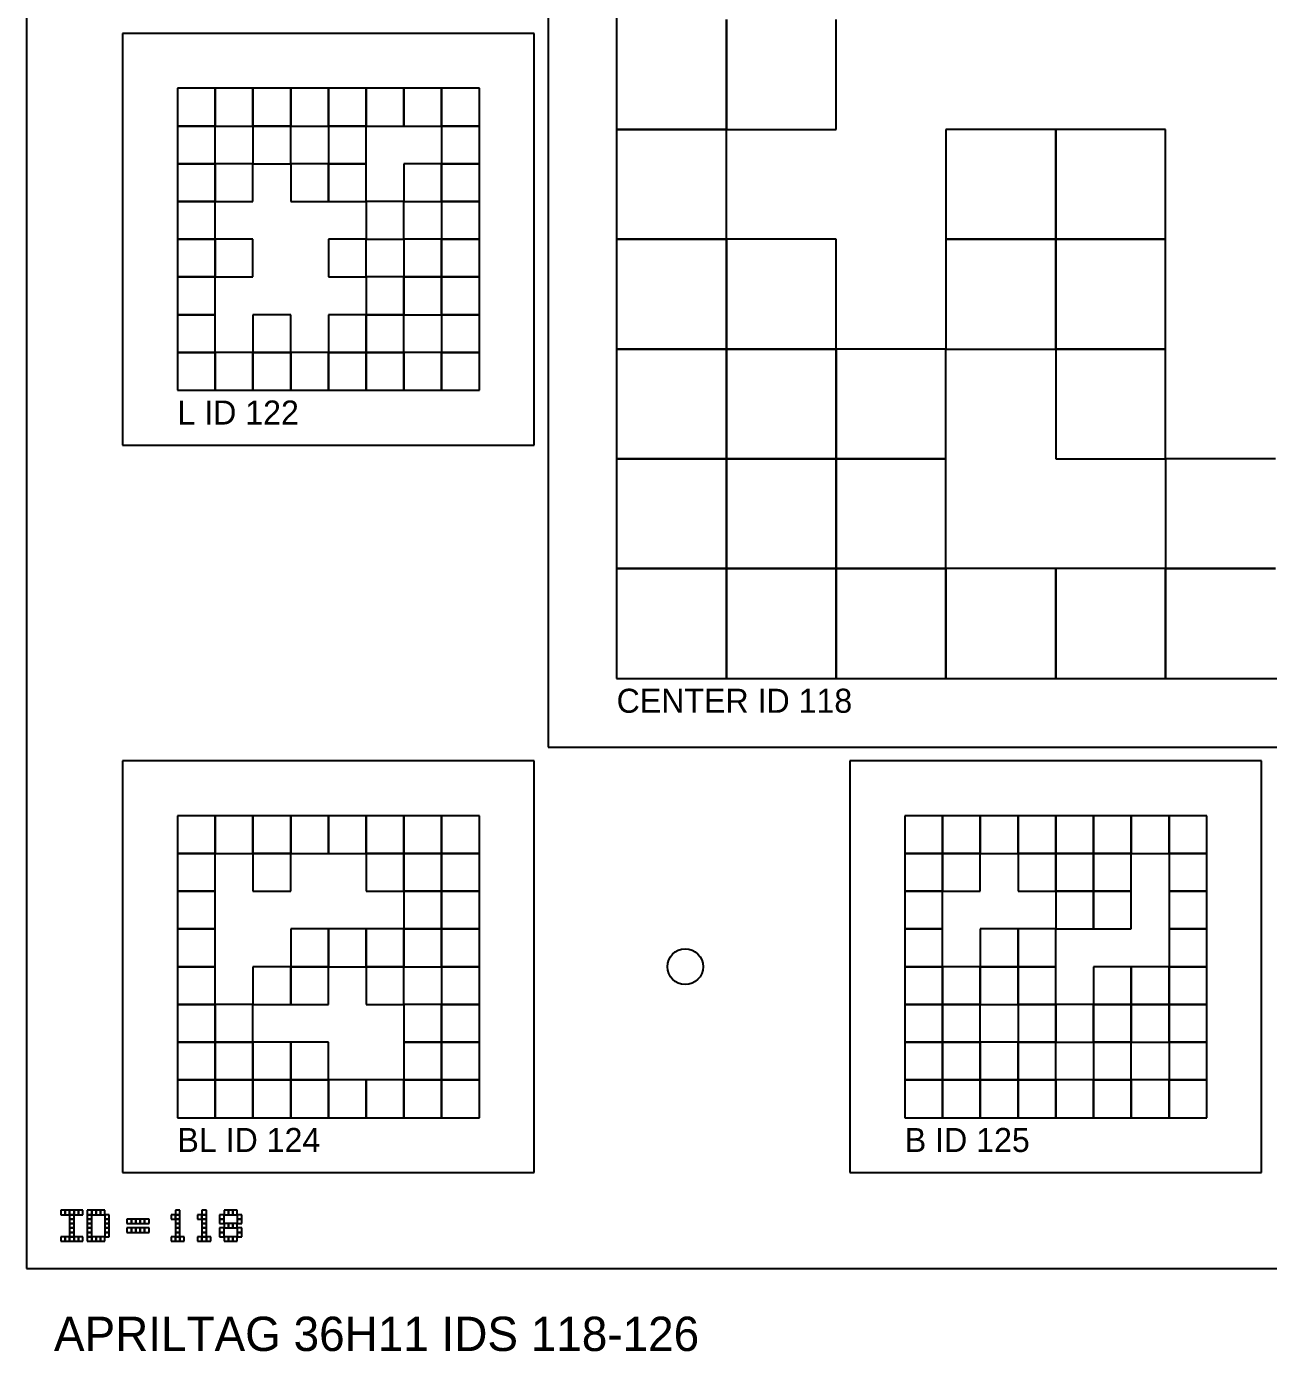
# Model space of a CAD drawing. Extents: x 0 to 1260, y -12 to 1580.
# Drawn here: x 640 to 821, y 1267.9 to 1461 of the extents above; entities that cross this region are included whole.
import ezdxf

# ---------------------------------------------------------------- set-up
doc = ezdxf.new("R2010")
doc.units = 0
for name, color, linetype in [('BLACK_POCKET', 7, 'CONTINUOUS'), ('BOARD_TEXT', 7, 'CONTINUOUS'), ('CUT', 7, 'CONTINUOUS'), ('LABEL', 3, 'CONTINUOUS'), ('MOUNT_HOLE', 6, 'CONTINUOUS'), ('QUIET_ZONE', 5, 'CONTINUOUS'), ('TAG_BOUNDARY', 8, 'CONTINUOUS')]:
    doc.layers.add(name, color=color, linetype=linetype)

msp = doc.modelspace()

# ---------------------------------------------------------------- linework, layer by layer
at = {"layer": 'BLACK_POCKET'}
for p, q in [((726, 1462), (726, 1446)), ((742, 1446), (742, 1462)), ((742, 1462), (742, 1446)), ((758, 1446), (758, 1462)), ((667.5, 1452), (662, 1452)), ((662, 1452), (662, 1446.5)), ((667.5, 1446.5), (667.5, 1452)), ((673, 1452), (667.5, 1452)), ((667.5, 1452), (667.5, 1446.5)), ((673, 1446.5), (673, 1452)), ((678.5, 1452), (673, 1452)), ((673, 1452), (673, 1446.5)), ((678.5, 1446.5), (678.5, 1452)), ((684, 1452), (678.5, 1452)), ((678.5, 1452), (678.5, 1446.5)), ((684, 1446.5), (684, 1452)), ((689.5, 1452), (684, 1452)), ((684, 1452), (684, 1446.5)), ((689.5, 1446.5), (689.5, 1452)), ((695, 1452), (689.5, 1452)), ((689.5, 1452), (689.5, 1446.5)), ((695, 1446.5), (695, 1452)), ((700.5, 1452), (695, 1452)), ((695, 1452), (695, 1446.5)), ((700.5, 1446.5), (700.5, 1452)), ((706, 1452), (700.5, 1452)), ((700.5, 1452), (700.5, 1446.5)), ((706, 1446.5), (706, 1452)), ((662, 1446.5), (667.5, 1446.5)), ((667.5, 1446.5), (662, 1446.5)), ((662, 1446.5), (662, 1441)), ((667.5, 1446.5), (673, 1446.5)), ((667.5, 1441), (667.5, 1446.5)), ((673, 1446.5), (678.5, 1446.5)), ((678.5, 1446.5), (673, 1446.5)), ((673, 1446.5), (673, 1441)), ((678.5, 1446.5), (684, 1446.5)), ((678.5, 1441), (678.5, 1446.5)), ((684, 1446.5), (689.5, 1446.5)), ((689.5, 1446.5), (684, 1446.5)), ((684, 1446.5), (684, 1441)), ((689.5, 1446.5), (695, 1446.5)), ((689.5, 1441), (689.5, 1446.5)), ((695, 1446.5), (700.5, 1446.5)), ((700.5, 1446.5), (706, 1446.5)), ((706, 1446.5), (700.5, 1446.5)), ((700.5, 1446.5), (700.5, 1441)), ((706, 1441), (706, 1446.5)), ((726, 1446), (742, 1446)), ((742, 1446), (726, 1446)), ((726, 1446), (726, 1430)), ((742, 1446), (758, 1446)), ((742, 1430), (742, 1446)), ((790, 1446), (774, 1446)), ((774, 1446), (774, 1430)), ((790, 1430), (790, 1446)), ((806, 1446), (790, 1446)), ((790, 1446), (790, 1430)), ((806, 1430), (806, 1446)), ((662, 1441), (667.5, 1441)), ((667.5, 1441), (662, 1441)), ((662, 1441), (662, 1435.5)), ((667.5, 1435.5), (667.5, 1441)), ((673, 1441), (667.5, 1441)), ((667.5, 1441), (667.5, 1435.5)), ((673, 1441), (678.5, 1441)), ((673, 1435.5), (673, 1441)), ((684, 1441), (678.5, 1441)), ((678.5, 1441), (678.5, 1435.5)), ((684, 1441), (689.5, 1441)), ((684, 1435.5), (684, 1441)), ((689.5, 1441), (684, 1441)), ((684, 1441), (684, 1435.5)), ((689.5, 1435.5), (689.5, 1441)), ((700.5, 1441), (695, 1441)), ((695, 1441), (695, 1435.5)), ((700.5, 1441), (706, 1441)), ((700.5, 1435.5), (700.5, 1441)), ((706, 1441), (700.5, 1441)), ((700.5, 1441), (700.5, 1435.5)), ((706, 1435.5), (706, 1441)), ((662, 1435.5), (667.5, 1435.5)), ((667.5, 1435.5), (662, 1435.5)), ((662, 1435.5), (662, 1430)), ((667.5, 1435.5), (673, 1435.5)), ((667.5, 1430), (667.5, 1435.5)), ((678.5, 1435.5), (684, 1435.5)), ((684, 1435.5), (689.5, 1435.5)), ((695, 1435.5), (689.5, 1435.5)), ((689.5, 1435.5), (689.5, 1430)), ((695, 1435.5), (700.5, 1435.5)), ((695, 1430), (695, 1435.5)), ((700.5, 1435.5), (706, 1435.5)), ((706, 1435.5), (700.5, 1435.5)), ((700.5, 1435.5), (700.5, 1430)), ((706, 1430), (706, 1435.5)), ((662, 1430), (667.5, 1430)), ((667.5, 1430), (662, 1430)), ((662, 1430), (662, 1424.5)), ((667.5, 1424.5), (667.5, 1430)), ((673, 1430), (667.5, 1430)), ((667.5, 1430), (667.5, 1424.5)), ((673, 1424.5), (673, 1430)), ((689.5, 1430), (684, 1430)), ((684, 1430), (684, 1424.5)), ((689.5, 1430), (695, 1430)), ((689.5, 1424.5), (689.5, 1430)), ((700.5, 1430), (695, 1430)), ((695, 1430), (695, 1424.5)), ((700.5, 1430), (706, 1430)), ((700.5, 1424.5), (700.5, 1430)), ((706, 1430), (700.5, 1430)), ((700.5, 1430), (700.5, 1424.5)), ((706, 1424.5), (706, 1430)), ((726, 1430), (742, 1430)), ((742, 1430), (726, 1430)), ((726, 1430), (726, 1414)), ((742, 1414), (742, 1430)), ((758, 1430), (742, 1430)), ((742, 1430), (742, 1414)), ((758, 1414), (758, 1430)), ((774, 1430), (790, 1430)), ((790, 1430), (774, 1430)), ((774, 1430), (774, 1414)), ((790, 1430), (806, 1430)), ((790, 1414), (790, 1430)), ((806, 1430), (790, 1430)), ((790, 1430), (790, 1414)), ((806, 1414), (806, 1430)), ((662, 1424.5), (667.5, 1424.5)), ((667.5, 1424.5), (662, 1424.5)), ((662, 1424.5), (662, 1419)), ((667.5, 1424.5), (673, 1424.5)), ((667.5, 1419), (667.5, 1424.5)), ((684, 1424.5), (689.5, 1424.5)), ((695, 1424.5), (689.5, 1424.5)), ((689.5, 1424.5), (689.5, 1419)), ((695, 1424.5), (700.5, 1424.5)), ((695, 1419), (695, 1424.5)), ((700.5, 1424.5), (695, 1424.5)), ((695, 1424.5), (695, 1419)), ((700.5, 1424.5), (706, 1424.5)), ((700.5, 1419), (700.5, 1424.5)), ((706, 1424.5), (700.5, 1424.5)), ((700.5, 1424.5), (700.5, 1419)), ((706, 1419), (706, 1424.5)), ((662, 1419), (667.5, 1419)), ((667.5, 1419), (662, 1419)), ((662, 1419), (662, 1413.5)), ((667.5, 1413.5), (667.5, 1419)), ((678.5, 1419), (673, 1419)), ((673, 1419), (673, 1413.5)), ((678.5, 1413.5), (678.5, 1419)), ((689.5, 1419), (684, 1419)), ((684, 1419), (684, 1413.5)), ((689.5, 1419), (695, 1419)), ((689.5, 1413.5), (689.5, 1419)), ((695, 1419), (689.5, 1419)), ((689.5, 1419), (689.5, 1413.5)), ((695, 1419), (700.5, 1419)), ((695, 1413.5), (695, 1419)), ((700.5, 1419), (706, 1419)), ((706, 1419), (700.5, 1419)), ((700.5, 1419), (700.5, 1413.5)), ((706, 1413.5), (706, 1419)), ((662, 1413.5), (667.5, 1413.5)), ((667.5, 1413.5), (662, 1413.5)), ((662, 1413.5), (662, 1408)), ((667.5, 1408), (667.5, 1413.5)), ((673, 1413.5), (667.5, 1413.5)), ((667.5, 1413.5), (667.5, 1408)), ((673, 1413.5), (678.5, 1413.5)), ((673, 1408), (673, 1413.5)), ((678.5, 1413.5), (673, 1413.5)), ((673, 1413.5), (673, 1408)), ((678.5, 1408), (678.5, 1413.5)), ((684, 1413.5), (678.5, 1413.5)), ((678.5, 1413.5), (678.5, 1408)), ((684, 1413.5), (689.5, 1413.5)), ((684, 1408), (684, 1413.5)), ((689.5, 1413.5), (684, 1413.5)), ((684, 1413.5), (684, 1408)), ((689.5, 1413.5), (695, 1413.5)), ((689.5, 1408), (689.5, 1413.5)), ((695, 1413.5), (689.5, 1413.5)), ((689.5, 1413.5), (689.5, 1408)), ((695, 1408), (695, 1413.5)), ((700.5, 1413.5), (695, 1413.5)), ((695, 1413.5), (695, 1408)), ((700.5, 1413.5), (706, 1413.5)), ((700.5, 1408), (700.5, 1413.5)), ((706, 1413.5), (700.5, 1413.5)), ((700.5, 1413.5), (700.5, 1408)), ((706, 1408), (706, 1413.5)), ((726, 1414), (742, 1414)), ((742, 1414), (726, 1414)), ((726, 1414), (726, 1398)), ((742, 1414), (758, 1414)), ((742, 1398), (742, 1414)), ((758, 1414), (742, 1414)), ((742, 1414), (742, 1398)), ((758, 1398), (758, 1414)), ((774, 1414), (758, 1414)), ((758, 1414), (758, 1398)), ((774, 1414), (790, 1414)), ((774, 1398), (774, 1414)), ((790, 1414), (806, 1414)), ((806, 1414), (790, 1414)), ((790, 1414), (790, 1398)), ((806, 1398), (806, 1414)), ((662, 1408), (667.5, 1408)), ((667.5, 1408), (673, 1408)), ((673, 1408), (678.5, 1408)), ((678.5, 1408), (684, 1408)), ((684, 1408), (689.5, 1408)), ((689.5, 1408), (695, 1408)), ((695, 1408), (700.5, 1408)), ((700.5, 1408), (706, 1408)), ((726, 1398), (742, 1398)), ((742, 1398), (726, 1398)), ((726, 1398), (726, 1382)), ((742, 1398), (758, 1398)), ((742, 1382), (742, 1398)), ((758, 1398), (742, 1398)), ((742, 1398), (742, 1382)), ((758, 1398), (774, 1398)), ((758, 1382), (758, 1398)), ((774, 1398), (758, 1398)), ((758, 1398), (758, 1382)), ((774, 1382), (774, 1398)), ((790, 1398), (806, 1398)), ((822, 1398), (806, 1398)), ((806, 1398), (806, 1382)), ((726, 1382), (742, 1382)), ((742, 1382), (726, 1382)), ((726, 1382), (726, 1366)), ((742, 1382), (758, 1382)), ((742, 1366), (742, 1382)), ((758, 1382), (742, 1382)), ((742, 1382), (742, 1366)), ((758, 1382), (774, 1382)), ((758, 1366), (758, 1382)), ((774, 1382), (758, 1382)), ((758, 1382), (758, 1366)), ((774, 1366), (774, 1382)), ((790, 1382), (774, 1382)), ((774, 1382), (774, 1366)), ((790, 1366), (790, 1382)), ((806, 1382), (790, 1382)), ((790, 1382), (790, 1366)), ((806, 1382), (822, 1382)), ((806, 1366), (806, 1382)), ((822, 1382), (806, 1382)), ((806, 1382), (806, 1366)), ((726, 1366), (742, 1366)), ((742, 1366), (758, 1366)), ((758, 1366), (774, 1366)), ((774, 1366), (790, 1366)), ((790, 1366), (806, 1366)), ((806, 1366), (822, 1366)), ((667.5, 1346), (662, 1346)), ((662, 1346), (662, 1340.5)), ((667.5, 1340.5), (667.5, 1346)), ((673, 1346), (667.5, 1346)), ((667.5, 1346), (667.5, 1340.5)), ((673, 1340.5), (673, 1346)), ((678.5, 1346), (673, 1346)), ((673, 1346), (673, 1340.5)), ((678.5, 1340.5), (678.5, 1346)), ((684, 1346), (678.5, 1346)), ((678.5, 1346), (678.5, 1340.5)), ((684, 1340.5), (684, 1346)), ((689.5, 1346), (684, 1346)), ((684, 1346), (684, 1340.5)), ((689.5, 1340.5), (689.5, 1346)), ((695, 1346), (689.5, 1346)), ((689.5, 1346), (689.5, 1340.5)), ((695, 1340.5), (695, 1346)), ((700.5, 1346), (695, 1346)), ((695, 1346), (695, 1340.5)), ((700.5, 1340.5), (700.5, 1346)), ((706, 1346), (700.5, 1346)), ((700.5, 1346), (700.5, 1340.5)), ((706, 1340.5), (706, 1346)), ((773.5, 1346), (768, 1346)), ((768, 1346), (768, 1340.5)), ((773.5, 1340.5), (773.5, 1346)), ((779, 1346), (773.5, 1346)), ((773.5, 1346), (773.5, 1340.5)), ((779, 1340.5), (779, 1346)), ((784.5, 1346), (779, 1346)), ((779, 1346), (779, 1340.5)), ((784.5, 1340.5), (784.5, 1346)), ((790, 1346), (784.5, 1346)), ((784.5, 1346), (784.5, 1340.5)), ((790, 1340.5), (790, 1346)), ((795.5, 1346), (790, 1346)), ((790, 1346), (790, 1340.5)), ((795.5, 1340.5), (795.5, 1346)), ((801, 1346), (795.5, 1346)), ((795.5, 1346), (795.5, 1340.5)), ((801, 1340.5), (801, 1346)), ((806.5, 1346), (801, 1346)), ((801, 1346), (801, 1340.5)), ((806.5, 1340.5), (806.5, 1346)), ((812, 1346), (806.5, 1346)), ((806.5, 1346), (806.5, 1340.5)), ((812, 1340.5), (812, 1346)), ((662, 1340.5), (667.5, 1340.5)), ((667.5, 1340.5), (662, 1340.5)), ((662, 1340.5), (662, 1335)), ((667.5, 1340.5), (673, 1340.5)), ((667.5, 1335), (667.5, 1340.5)), ((673, 1340.5), (678.5, 1340.5)), ((678.5, 1340.5), (673, 1340.5)), ((673, 1340.5), (673, 1335)), ((678.5, 1340.5), (684, 1340.5)), ((678.5, 1335), (678.5, 1340.5)), ((684, 1340.5), (689.5, 1340.5)), ((689.5, 1340.5), (695, 1340.5)), ((695, 1340.5), (689.5, 1340.5)), ((689.5, 1340.5), (689.5, 1335)), ((695, 1340.5), (700.5, 1340.5)), ((695, 1335), (695, 1340.5)), ((700.5, 1340.5), (695, 1340.5)), ((695, 1340.5), (695, 1335)), ((700.5, 1340.5), (706, 1340.5)), ((700.5, 1335), (700.5, 1340.5)), ((706, 1340.5), (700.5, 1340.5)), ((700.5, 1340.5), (700.5, 1335)), ((706, 1335), (706, 1340.5)), ((768, 1340.5), (773.5, 1340.5)), ((773.5, 1340.5), (768, 1340.5)), ((768, 1340.5), (768, 1335)), ((773.5, 1340.5), (779, 1340.5)), ((773.5, 1335), (773.5, 1340.5)), ((779, 1340.5), (773.5, 1340.5)), ((773.5, 1340.5), (773.5, 1335)), ((779, 1340.5), (784.5, 1340.5)), ((779, 1335), (779, 1340.5)), ((784.5, 1340.5), (790, 1340.5)), ((790, 1340.5), (784.5, 1340.5)), ((784.5, 1340.5), (784.5, 1335)), ((790, 1340.5), (795.5, 1340.5)), ((790, 1335), (790, 1340.5)), ((795.5, 1340.5), (790, 1340.5)), ((790, 1340.5), (790, 1335)), ((795.5, 1340.5), (801, 1340.5)), ((795.5, 1335), (795.5, 1340.5)), ((801, 1340.5), (795.5, 1340.5)), ((795.5, 1340.5), (795.5, 1335)), ((801, 1340.5), (806.5, 1340.5)), ((801, 1335), (801, 1340.5)), ((806.5, 1340.5), (812, 1340.5)), ((812, 1340.5), (806.5, 1340.5)), ((806.5, 1340.5), (806.5, 1335)), ((812, 1335), (812, 1340.5)), ((662, 1335), (667.5, 1335)), ((667.5, 1335), (662, 1335)), ((662, 1335), (662, 1329.5)), ((667.5, 1329.5), (667.5, 1335)), ((673, 1335), (678.5, 1335)), ((689.5, 1335), (695, 1335)), ((695, 1335), (700.5, 1335)), ((700.5, 1335), (695, 1335)), ((695, 1335), (695, 1329.5)), ((700.5, 1335), (706, 1335)), ((700.5, 1329.5), (700.5, 1335)), ((706, 1335), (700.5, 1335)), ((700.5, 1335), (700.5, 1329.5)), ((706, 1329.5), (706, 1335)), ((768, 1335), (773.5, 1335)), ((773.5, 1335), (768, 1335)), ((768, 1335), (768, 1329.5)), ((773.5, 1335), (779, 1335)), ((773.5, 1329.5), (773.5, 1335)), ((784.5, 1335), (790, 1335)), ((790, 1335), (795.5, 1335)), ((795.5, 1335), (790, 1335)), ((790, 1335), (790, 1329.5)), ((795.5, 1335), (801, 1335)), ((795.5, 1329.5), (795.5, 1335)), ((801, 1335), (795.5, 1335)), ((795.5, 1335), (795.5, 1329.5)), ((801, 1329.5), (801, 1335)), ((806.5, 1335), (812, 1335)), ((812, 1335), (806.5, 1335)), ((806.5, 1335), (806.5, 1329.5)), ((812, 1329.5), (812, 1335)), ((662, 1329.5), (667.5, 1329.5)), ((667.5, 1329.5), (662, 1329.5)), ((662, 1329.5), (662, 1324)), ((667.5, 1324), (667.5, 1329.5)), ((684, 1329.5), (678.5, 1329.5)), ((678.5, 1329.5), (678.5, 1324)), ((684, 1324), (684, 1329.5)), ((689.5, 1329.5), (684, 1329.5)), ((684, 1329.5), (684, 1324)), ((689.5, 1324), (689.5, 1329.5)), ((695, 1329.5), (689.5, 1329.5)), ((689.5, 1329.5), (689.5, 1324)), ((695, 1329.5), (700.5, 1329.5)), ((695, 1324), (695, 1329.5)), ((700.5, 1329.5), (695, 1329.5)), ((695, 1329.5), (695, 1324)), ((700.5, 1329.5), (706, 1329.5)), ((700.5, 1324), (700.5, 1329.5)), ((706, 1329.5), (700.5, 1329.5)), ((700.5, 1329.5), (700.5, 1324)), ((706, 1324), (706, 1329.5)), ((768, 1329.5), (773.5, 1329.5)), ((773.5, 1329.5), (768, 1329.5)), ((768, 1329.5), (768, 1324)), ((773.5, 1324), (773.5, 1329.5)), ((784.5, 1329.5), (779, 1329.5)), ((779, 1329.5), (779, 1324)), ((784.5, 1324), (784.5, 1329.5)), ((790, 1329.5), (784.5, 1329.5)), ((784.5, 1329.5), (784.5, 1324)), ((790, 1329.5), (795.5, 1329.5)), ((790, 1324), (790, 1329.5)), ((795.5, 1329.5), (801, 1329.5)), ((806.5, 1329.5), (812, 1329.5)), ((812, 1329.5), (806.5, 1329.5)), ((806.5, 1329.5), (806.5, 1324)), ((812, 1324), (812, 1329.5)), ((662, 1324), (667.5, 1324)), ((667.5, 1324), (662, 1324)), ((662, 1324), (662, 1318.5)), ((667.5, 1318.5), (667.5, 1324)), ((678.5, 1324), (673, 1324)), ((673, 1324), (673, 1318.5)), ((678.5, 1324), (684, 1324)), ((678.5, 1318.5), (678.5, 1324)), ((684, 1324), (678.5, 1324)), ((678.5, 1324), (678.5, 1318.5)), ((684, 1324), (689.5, 1324)), ((684, 1318.5), (684, 1324)), ((689.5, 1324), (695, 1324)), ((695, 1324), (689.5, 1324)), ((689.5, 1324), (689.5, 1318.5)), ((695, 1324), (700.5, 1324)), ((695, 1318.5), (695, 1324)), ((700.5, 1324), (706, 1324)), ((706, 1324), (700.5, 1324)), ((700.5, 1324), (700.5, 1318.5)), ((706, 1318.5), (706, 1324)), ((768, 1324), (773.5, 1324)), ((773.5, 1324), (768, 1324)), ((768, 1324), (768, 1318.5)), ((773.5, 1318.5), (773.5, 1324)), ((779, 1324), (773.5, 1324)), ((773.5, 1324), (773.5, 1318.5)), ((779, 1324), (784.5, 1324)), ((779, 1318.5), (779, 1324)), ((784.5, 1324), (779, 1324)), ((779, 1324), (779, 1318.5)), ((784.5, 1324), (790, 1324)), ((784.5, 1318.5), (784.5, 1324)), ((790, 1324), (784.5, 1324)), ((784.5, 1324), (784.5, 1318.5)), ((790, 1318.5), (790, 1324)), ((801, 1324), (795.5, 1324)), ((795.5, 1324), (795.5, 1318.5)), ((801, 1318.5), (801, 1324)), ((806.5, 1324), (801, 1324)), ((801, 1324), (801, 1318.5)), ((806.5, 1324), (812, 1324)), ((806.5, 1318.5), (806.5, 1324)), ((812, 1324), (806.5, 1324)), ((806.5, 1324), (806.5, 1318.5)), ((812, 1318.5), (812, 1324)), ((662, 1318.5), (667.5, 1318.5)), ((667.5, 1318.5), (662, 1318.5)), ((662, 1318.5), (662, 1313)), ((667.5, 1313), (667.5, 1318.5)), ((673, 1318.5), (667.5, 1318.5)), ((667.5, 1318.5), (667.5, 1313)), ((673, 1318.5), (678.5, 1318.5)), ((673, 1313), (673, 1318.5)), ((678.5, 1318.5), (684, 1318.5)), ((689.5, 1318.5), (695, 1318.5)), ((700.5, 1318.5), (695, 1318.5)), ((695, 1318.5), (695, 1313)), ((700.5, 1318.5), (706, 1318.5)), ((700.5, 1313), (700.5, 1318.5)), ((706, 1318.5), (700.5, 1318.5)), ((700.5, 1318.5), (700.5, 1313)), ((706, 1313), (706, 1318.5)), ((768, 1318.5), (773.5, 1318.5)), ((773.5, 1318.5), (768, 1318.5)), ((768, 1318.5), (768, 1313)), ((773.5, 1318.5), (779, 1318.5)), ((773.5, 1313), (773.5, 1318.5)), ((779, 1318.5), (773.5, 1318.5)), ((773.5, 1318.5), (773.5, 1313)), ((779, 1318.5), (784.5, 1318.5)), ((779, 1313), (779, 1318.5)), ((784.5, 1318.5), (790, 1318.5)), ((790, 1318.5), (784.5, 1318.5)), ((784.5, 1318.5), (784.5, 1313)), ((790, 1313), (790, 1318.5)), ((795.5, 1318.5), (790, 1318.5)), ((790, 1318.5), (790, 1313)), ((795.5, 1318.5), (801, 1318.5)), ((795.5, 1313), (795.5, 1318.5)), ((801, 1318.5), (795.5, 1318.5)), ((795.5, 1318.5), (795.5, 1313)), ((801, 1318.5), (806.5, 1318.5)), ((801, 1313), (801, 1318.5)), ((806.5, 1318.5), (801, 1318.5)), ((801, 1318.5), (801, 1313)), ((806.5, 1318.5), (812, 1318.5)), ((806.5, 1313), (806.5, 1318.5)), ((812, 1318.5), (806.5, 1318.5)), ((806.5, 1318.5), (806.5, 1313)), ((812, 1313), (812, 1318.5)), ((662, 1313), (667.5, 1313)), ((667.5, 1313), (662, 1313)), ((662, 1313), (662, 1307.5)), ((667.5, 1313), (673, 1313)), ((667.5, 1307.5), (667.5, 1313)), ((673, 1313), (667.5, 1313)), ((667.5, 1313), (667.5, 1307.5)), ((673, 1307.5), (673, 1313)), ((678.5, 1313), (673, 1313)), ((673, 1313), (673, 1307.5)), ((678.5, 1307.5), (678.5, 1313)), ((684, 1313), (678.5, 1313)), ((678.5, 1313), (678.5, 1307.5)), ((684, 1307.5), (684, 1313)), ((695, 1313), (700.5, 1313)), ((700.5, 1313), (695, 1313)), ((695, 1313), (695, 1307.5)), ((700.5, 1313), (706, 1313)), ((700.5, 1307.5), (700.5, 1313)), ((706, 1313), (700.5, 1313)), ((700.5, 1313), (700.5, 1307.5)), ((706, 1307.5), (706, 1313)), ((768, 1313), (773.5, 1313)), ((773.5, 1313), (768, 1313)), ((768, 1313), (768, 1307.5)), ((773.5, 1313), (779, 1313)), ((773.5, 1307.5), (773.5, 1313)), ((779, 1313), (773.5, 1313)), ((773.5, 1313), (773.5, 1307.5)), ((779, 1307.5), (779, 1313)), ((784.5, 1313), (779, 1313)), ((779, 1313), (779, 1307.5)), ((784.5, 1313), (790, 1313)), ((784.5, 1307.5), (784.5, 1313)), ((790, 1313), (784.5, 1313)), ((784.5, 1313), (784.5, 1307.5)), ((790, 1313), (795.5, 1313)), ((790, 1307.5), (790, 1313)), ((795.5, 1313), (801, 1313)), ((801, 1313), (795.5, 1313)), ((795.5, 1313), (795.5, 1307.5)), ((801, 1313), (806.5, 1313)), ((801, 1307.5), (801, 1313)), ((806.5, 1313), (812, 1313)), ((812, 1313), (806.5, 1313)), ((806.5, 1313), (806.5, 1307.5)), ((812, 1307.5), (812, 1313)), ((662, 1307.5), (667.5, 1307.5)), ((667.5, 1307.5), (662, 1307.5)), ((662, 1307.5), (662, 1302)), ((667.5, 1307.5), (673, 1307.5)), ((667.5, 1302), (667.5, 1307.5)), ((673, 1307.5), (667.5, 1307.5)), ((667.5, 1307.5), (667.5, 1302)), ((673, 1307.5), (678.5, 1307.5)), ((673, 1302), (673, 1307.5)), ((678.5, 1307.5), (673, 1307.5)), ((673, 1307.5), (673, 1302)), ((678.5, 1307.5), (684, 1307.5)), ((678.5, 1302), (678.5, 1307.5)), ((684, 1307.5), (678.5, 1307.5)), ((678.5, 1307.5), (678.5, 1302)), ((684, 1302), (684, 1307.5)), ((689.5, 1307.5), (684, 1307.5)), ((684, 1307.5), (684, 1302)), ((689.5, 1302), (689.5, 1307.5)), ((695, 1307.5), (689.5, 1307.5)), ((689.5, 1307.5), (689.5, 1302)), ((695, 1307.5), (700.5, 1307.5)), ((695, 1302), (695, 1307.5)), ((700.5, 1307.5), (695, 1307.5)), ((695, 1307.5), (695, 1302)), ((700.5, 1307.5), (706, 1307.5)), ((700.5, 1302), (700.5, 1307.5)), ((706, 1307.5), (700.5, 1307.5)), ((700.5, 1307.5), (700.5, 1302)), ((706, 1302), (706, 1307.5)), ((768, 1307.5), (773.5, 1307.5)), ((773.5, 1307.5), (768, 1307.5)), ((768, 1307.5), (768, 1302)), ((773.5, 1307.5), (779, 1307.5)), ((773.5, 1302), (773.5, 1307.5)), ((779, 1307.5), (773.5, 1307.5)), ((773.5, 1307.5), (773.5, 1302)), ((779, 1307.5), (784.5, 1307.5)), ((779, 1302), (779, 1307.5)), ((784.5, 1307.5), (779, 1307.5)), ((779, 1307.5), (779, 1302)), ((784.5, 1307.5), (790, 1307.5)), ((784.5, 1302), (784.5, 1307.5)), ((790, 1307.5), (784.5, 1307.5)), ((784.5, 1307.5), (784.5, 1302)), ((790, 1302), (790, 1307.5)), ((795.5, 1307.5), (790, 1307.5)), ((790, 1307.5), (790, 1302)), ((795.5, 1307.5), (801, 1307.5)), ((795.5, 1302), (795.5, 1307.5)), ((801, 1307.5), (795.5, 1307.5)), ((795.5, 1307.5), (795.5, 1302)), ((801, 1302), (801, 1307.5)), ((806.5, 1307.5), (801, 1307.5)), ((801, 1307.5), (801, 1302)), ((806.5, 1307.5), (812, 1307.5)), ((806.5, 1302), (806.5, 1307.5)), ((812, 1307.5), (806.5, 1307.5)), ((806.5, 1307.5), (806.5, 1302)), ((812, 1302), (812, 1307.5)), ((662, 1302), (667.5, 1302)), ((667.5, 1302), (673, 1302)), ((673, 1302), (678.5, 1302)), ((678.5, 1302), (684, 1302)), ((684, 1302), (689.5, 1302)), ((689.5, 1302), (695, 1302)), ((695, 1302), (700.5, 1302)), ((700.5, 1302), (706, 1302)), ((768, 1302), (773.5, 1302)), ((773.5, 1302), (779, 1302)), ((779, 1302), (784.5, 1302)), ((784.5, 1302), (790, 1302)), ((790, 1302), (795.5, 1302)), ((795.5, 1302), (801, 1302)), ((801, 1302), (806.5, 1302)), ((806.5, 1302), (812, 1302))]:
    msp.add_line(p, q, dxfattribs=at)
at = {"layer": 'BOARD_TEXT'}
for p, q in [((645.642857, 1288.5), (645, 1288.5)), ((645, 1288.5), (645, 1287.857143)), ((645, 1287.857143), (645.642857, 1287.857143)), ((645.642857, 1287.857143), (645.642857, 1288.5)), ((646.285714, 1288.5), (645.642857, 1288.5)), ((645.642857, 1288.5), (645.642857, 1287.857143)), ((645.642857, 1287.857143), (646.285714, 1287.857143)), ((646.285714, 1287.857143), (646.285714, 1288.5)), ((646.928571, 1288.5), (646.285714, 1288.5)), ((646.285714, 1288.5), (646.285714, 1287.857143)), ((646.285714, 1287.857143), (646.928571, 1287.857143)), ((646.928571, 1287.857143), (646.285714, 1287.857143)), ((646.285714, 1287.857143), (646.285714, 1287.214286)), ((646.928571, 1287.857143), (646.928571, 1288.5)), ((647.571429, 1288.5), (646.928571, 1288.5)), ((646.928571, 1288.5), (646.928571, 1287.857143)), ((646.928571, 1287.857143), (647.571429, 1287.857143)), ((646.928571, 1287.214286), (646.928571, 1287.857143)), ((647.571429, 1287.857143), (647.571429, 1288.5)), ((648.214286, 1288.5), (647.571429, 1288.5)), ((647.571429, 1288.5), (647.571429, 1287.857143)), ((647.571429, 1287.857143), (648.214286, 1287.857143)), ((648.214286, 1287.857143), (648.214286, 1288.5)), ((649.5, 1288.5), (648.857143, 1288.5)), ((648.857143, 1288.5), (648.857143, 1287.857143)), ((648.857143, 1287.857143), (649.5, 1287.857143)), ((649.5, 1287.857143), (648.857143, 1287.857143)), ((648.857143, 1287.857143), (648.857143, 1287.214286)), ((649.5, 1287.857143), (649.5, 1288.5)), ((650.142857, 1288.5), (649.5, 1288.5)), ((649.5, 1288.5), (649.5, 1287.857143)), ((649.5, 1287.857143), (650.142857, 1287.857143)), ((649.5, 1287.214286), (649.5, 1287.857143)), ((650.142857, 1287.857143), (650.142857, 1288.5)), ((650.785714, 1288.5), (650.142857, 1288.5)), ((650.142857, 1288.5), (650.142857, 1287.857143)), ((650.142857, 1287.857143), (650.785714, 1287.857143)), ((650.785714, 1287.857143), (650.785714, 1288.5)), ((651.428571, 1288.5), (650.785714, 1288.5)), ((650.785714, 1288.5), (650.785714, 1287.857143)), ((650.785714, 1287.857143), (651.428571, 1287.857143)), ((651.428571, 1287.857143), (651.428571, 1288.5)), ((652.071429, 1287.857143), (651.428571, 1287.857143)), ((651.428571, 1287.857143), (651.428571, 1287.214286)), ((652.071429, 1287.214286), (652.071429, 1287.857143)), ((661.714286, 1287.857143), (661.071429, 1287.857143)), ((661.071429, 1287.857143), (661.071429, 1287.214286)), ((662.357143, 1288.5), (661.714286, 1288.5)), ((661.714286, 1288.5), (661.714286, 1287.857143)), ((661.714286, 1287.857143), (662.357143, 1287.857143)), ((661.714286, 1287.214286), (661.714286, 1287.857143)), ((662.357143, 1287.857143), (661.714286, 1287.857143)), ((661.714286, 1287.857143), (661.714286, 1287.214286)), ((662.357143, 1287.857143), (662.357143, 1288.5)), ((662.357143, 1287.214286), (662.357143, 1287.857143)), ((665.571429, 1287.857143), (664.928571, 1287.857143)), ((664.928571, 1287.857143), (664.928571, 1287.214286)), ((666.214286, 1288.5), (665.571429, 1288.5)), ((665.571429, 1288.5), (665.571429, 1287.857143)), ((665.571429, 1287.857143), (666.214286, 1287.857143)), ((665.571429, 1287.214286), (665.571429, 1287.857143)), ((666.214286, 1287.857143), (665.571429, 1287.857143)), ((665.571429, 1287.857143), (665.571429, 1287.214286)), ((666.214286, 1287.857143), (666.214286, 1288.5)), ((666.214286, 1287.214286), (666.214286, 1287.857143)), ((668.785714, 1287.857143), (668.142857, 1287.857143)), ((668.142857, 1287.857143), (668.142857, 1287.214286)), ((669.428571, 1288.5), (668.785714, 1288.5)), ((668.785714, 1288.5), (668.785714, 1287.857143)), ((668.785714, 1287.857143), (669.428571, 1287.857143)), ((668.785714, 1287.214286), (668.785714, 1287.857143)), ((669.428571, 1287.857143), (669.428571, 1288.5)), ((670.071429, 1288.5), (669.428571, 1288.5)), ((669.428571, 1288.5), (669.428571, 1287.857143)), ((669.428571, 1287.857143), (670.071429, 1287.857143)), ((670.071429, 1287.857143), (670.071429, 1288.5)), ((670.714286, 1288.5), (670.071429, 1288.5)), ((670.071429, 1288.5), (670.071429, 1287.857143)), ((670.071429, 1287.857143), (670.714286, 1287.857143)), ((670.714286, 1287.857143), (670.714286, 1288.5)), ((671.357143, 1287.857143), (670.714286, 1287.857143)), ((670.714286, 1287.857143), (670.714286, 1287.214286)), ((671.357143, 1287.214286), (671.357143, 1287.857143)), ((646.285714, 1287.214286), (646.928571, 1287.214286)), ((646.928571, 1287.214286), (646.285714, 1287.214286)), ((646.285714, 1287.214286), (646.285714, 1286.571429)), ((646.285714, 1286.571429), (646.928571, 1286.571429)), ((646.928571, 1286.571429), (646.285714, 1286.571429)), ((646.285714, 1286.571429), (646.285714, 1285.928571)), ((646.285714, 1285.928571), (646.928571, 1285.928571)), ((646.928571, 1285.928571), (646.285714, 1285.928571)), ((646.285714, 1285.928571), (646.285714, 1285.285714)), ((646.928571, 1286.571429), (646.928571, 1287.214286)), ((646.928571, 1285.928571), (646.928571, 1286.571429)), ((646.928571, 1285.285714), (646.928571, 1285.928571)), ((648.857143, 1287.214286), (649.5, 1287.214286)), ((649.5, 1287.214286), (648.857143, 1287.214286)), ((648.857143, 1287.214286), (648.857143, 1286.571429)), ((648.857143, 1286.571429), (649.5, 1286.571429)), ((649.5, 1286.571429), (648.857143, 1286.571429)), ((648.857143, 1286.571429), (648.857143, 1285.928571)), ((648.857143, 1285.928571), (649.5, 1285.928571)), ((649.5, 1285.928571), (648.857143, 1285.928571)), ((648.857143, 1285.928571), (648.857143, 1285.285714)), ((649.5, 1286.571429), (649.5, 1287.214286)), ((649.5, 1285.928571), (649.5, 1286.571429)), ((649.5, 1285.285714), (649.5, 1285.928571)), ((651.428571, 1287.214286), (652.071429, 1287.214286)), ((652.071429, 1287.214286), (651.428571, 1287.214286)), ((651.428571, 1287.214286), (651.428571, 1286.571429)), ((651.428571, 1286.571429), (652.071429, 1286.571429)), ((652.071429, 1286.571429), (651.428571, 1286.571429)), ((651.428571, 1286.571429), (651.428571, 1285.928571)), ((651.428571, 1285.928571), (652.071429, 1285.928571)), ((652.071429, 1285.928571), (651.428571, 1285.928571)), ((651.428571, 1285.928571), (651.428571, 1285.285714)), ((652.071429, 1286.571429), (652.071429, 1287.214286)), ((652.071429, 1285.928571), (652.071429, 1286.571429)), ((652.071429, 1285.285714), (652.071429, 1285.928571)), ((655.285714, 1287.214286), (654.642857, 1287.214286)), ((654.642857, 1287.214286), (654.642857, 1286.571429)), ((654.642857, 1286.571429), (655.285714, 1286.571429)), ((655.285714, 1285.928571), (654.642857, 1285.928571)), ((654.642857, 1285.928571), (654.642857, 1285.285714)), ((655.285714, 1286.571429), (655.285714, 1287.214286)), ((655.928571, 1287.214286), (655.285714, 1287.214286)), ((655.285714, 1287.214286), (655.285714, 1286.571429)), ((655.285714, 1286.571429), (655.928571, 1286.571429)), ((655.285714, 1285.285714), (655.285714, 1285.928571)), ((655.928571, 1285.928571), (655.285714, 1285.928571)), ((655.285714, 1285.928571), (655.285714, 1285.285714)), ((655.928571, 1286.571429), (655.928571, 1287.214286)), ((656.571429, 1287.214286), (655.928571, 1287.214286)), ((655.928571, 1287.214286), (655.928571, 1286.571429)), ((655.928571, 1286.571429), (656.571429, 1286.571429)), ((655.928571, 1285.285714), (655.928571, 1285.928571)), ((656.571429, 1285.928571), (655.928571, 1285.928571)), ((655.928571, 1285.928571), (655.928571, 1285.285714)), ((656.571429, 1286.571429), (656.571429, 1287.214286)), ((657.214286, 1287.214286), (656.571429, 1287.214286)), ((656.571429, 1287.214286), (656.571429, 1286.571429)), ((656.571429, 1286.571429), (657.214286, 1286.571429)), ((656.571429, 1285.285714), (656.571429, 1285.928571)), ((657.214286, 1285.928571), (656.571429, 1285.928571)), ((656.571429, 1285.928571), (656.571429, 1285.285714)), ((657.214286, 1286.571429), (657.214286, 1287.214286)), ((657.857143, 1287.214286), (657.214286, 1287.214286)), ((657.214286, 1287.214286), (657.214286, 1286.571429)), ((657.214286, 1286.571429), (657.857143, 1286.571429)), ((657.214286, 1285.285714), (657.214286, 1285.928571)), ((657.857143, 1285.928571), (657.214286, 1285.928571)), ((657.214286, 1285.928571), (657.214286, 1285.285714)), ((657.857143, 1286.571429), (657.857143, 1287.214286)), ((657.857143, 1285.285714), (657.857143, 1285.928571)), ((661.071429, 1287.214286), (661.714286, 1287.214286)), ((661.714286, 1287.214286), (662.357143, 1287.214286)), ((662.357143, 1287.214286), (661.714286, 1287.214286)), ((661.714286, 1287.214286), (661.714286, 1286.571429)), ((661.714286, 1286.571429), (662.357143, 1286.571429)), ((662.357143, 1286.571429), (661.714286, 1286.571429)), ((661.714286, 1286.571429), (661.714286, 1285.928571)), ((661.714286, 1285.928571), (662.357143, 1285.928571)), ((662.357143, 1285.928571), (661.714286, 1285.928571)), ((661.714286, 1285.928571), (661.714286, 1285.285714)), ((662.357143, 1286.571429), (662.357143, 1287.214286)), ((662.357143, 1285.928571), (662.357143, 1286.571429)), ((662.357143, 1285.285714), (662.357143, 1285.928571)), ((664.928571, 1287.214286), (665.571429, 1287.214286)), ((665.571429, 1287.214286), (666.214286, 1287.214286)), ((666.214286, 1287.214286), (665.571429, 1287.214286)), ((665.571429, 1287.214286), (665.571429, 1286.571429)), ((665.571429, 1286.571429), (666.214286, 1286.571429)), ((666.214286, 1286.571429), (665.571429, 1286.571429)), ((665.571429, 1286.571429), (665.571429, 1285.928571)), ((665.571429, 1285.928571), (666.214286, 1285.928571)), ((666.214286, 1285.928571), (665.571429, 1285.928571)), ((665.571429, 1285.928571), (665.571429, 1285.285714)), ((666.214286, 1286.571429), (666.214286, 1287.214286)), ((666.214286, 1285.928571), (666.214286, 1286.571429)), ((666.214286, 1285.285714), (666.214286, 1285.928571)), ((668.142857, 1287.214286), (668.785714, 1287.214286)), ((668.785714, 1287.214286), (668.142857, 1287.214286)), ((668.142857, 1287.214286), (668.142857, 1286.571429)), ((668.142857, 1286.571429), (668.785714, 1286.571429)), ((668.785714, 1285.928571), (668.142857, 1285.928571)), ((668.142857, 1285.928571), (668.142857, 1285.285714)), ((668.785714, 1286.571429), (668.785714, 1287.214286)), ((669.428571, 1286.571429), (668.785714, 1286.571429)), ((668.785714, 1286.571429), (668.785714, 1285.928571)), ((668.785714, 1285.928571), (669.428571, 1285.928571)), ((668.785714, 1285.285714), (668.785714, 1285.928571)), ((669.428571, 1285.928571), (669.428571, 1286.571429)), ((670.071429, 1286.571429), (669.428571, 1286.571429)), ((669.428571, 1286.571429), (669.428571, 1285.928571)), ((669.428571, 1285.928571), (670.071429, 1285.928571)), ((670.071429, 1285.928571), (670.071429, 1286.571429)), ((670.714286, 1286.571429), (670.071429, 1286.571429)), ((670.071429, 1286.571429), (670.071429, 1285.928571)), ((670.071429, 1285.928571), (670.714286, 1285.928571)), ((670.714286, 1287.214286), (671.357143, 1287.214286)), ((671.357143, 1287.214286), (670.714286, 1287.214286)), ((670.714286, 1287.214286), (670.714286, 1286.571429)), ((670.714286, 1286.571429), (671.357143, 1286.571429)), ((670.714286, 1285.928571), (670.714286, 1286.571429)), ((671.357143, 1285.928571), (670.714286, 1285.928571)), ((670.714286, 1285.928571), (670.714286, 1285.285714)), ((671.357143, 1286.571429), (671.357143, 1287.214286)), ((671.357143, 1285.285714), (671.357143, 1285.928571)), ((645.642857, 1284.642857), (645, 1284.642857)), ((645, 1284.642857), (645, 1284)), ((645, 1284), (645.642857, 1284)), ((645.642857, 1284), (645.642857, 1284.642857)), ((646.285714, 1284.642857), (645.642857, 1284.642857)), ((645.642857, 1284.642857), (645.642857, 1284)), ((645.642857, 1284), (646.285714, 1284)), ((646.285714, 1285.285714), (646.928571, 1285.285714)), ((646.928571, 1285.285714), (646.285714, 1285.285714)), ((646.285714, 1285.285714), (646.285714, 1284.642857)), ((646.285714, 1284.642857), (646.928571, 1284.642857)), ((646.285714, 1284), (646.285714, 1284.642857)), ((646.928571, 1284.642857), (646.285714, 1284.642857)), ((646.285714, 1284.642857), (646.285714, 1284)), ((646.285714, 1284), (646.928571, 1284)), ((646.928571, 1284.642857), (646.928571, 1285.285714)), ((646.928571, 1284), (646.928571, 1284.642857)), ((647.571429, 1284.642857), (646.928571, 1284.642857)), ((646.928571, 1284.642857), (646.928571, 1284)), ((646.928571, 1284), (647.571429, 1284)), ((647.571429, 1284), (647.571429, 1284.642857)), ((648.214286, 1284.642857), (647.571429, 1284.642857)), ((647.571429, 1284.642857), (647.571429, 1284)), ((647.571429, 1284), (648.214286, 1284)), ((648.214286, 1284), (648.214286, 1284.642857)), ((648.857143, 1285.285714), (649.5, 1285.285714)), ((649.5, 1285.285714), (648.857143, 1285.285714)), ((648.857143, 1285.285714), (648.857143, 1284.642857)), ((648.857143, 1284.642857), (649.5, 1284.642857)), ((649.5, 1284.642857), (648.857143, 1284.642857)), ((648.857143, 1284.642857), (648.857143, 1284)), ((648.857143, 1284), (649.5, 1284)), ((649.5, 1284.642857), (649.5, 1285.285714)), ((649.5, 1284), (649.5, 1284.642857)), ((650.142857, 1284.642857), (649.5, 1284.642857)), ((649.5, 1284.642857), (649.5, 1284)), ((649.5, 1284), (650.142857, 1284)), ((650.142857, 1284), (650.142857, 1284.642857)), ((650.785714, 1284.642857), (650.142857, 1284.642857)), ((650.142857, 1284.642857), (650.142857, 1284)), ((650.142857, 1284), (650.785714, 1284)), ((650.785714, 1284), (650.785714, 1284.642857)), ((651.428571, 1284.642857), (650.785714, 1284.642857)), ((650.785714, 1284.642857), (650.785714, 1284)), ((650.785714, 1284), (651.428571, 1284)), ((651.428571, 1285.285714), (652.071429, 1285.285714)), ((652.071429, 1285.285714), (651.428571, 1285.285714)), ((651.428571, 1285.285714), (651.428571, 1284.642857)), ((651.428571, 1284.642857), (652.071429, 1284.642857)), ((651.428571, 1284), (651.428571, 1284.642857)), ((652.071429, 1284.642857), (652.071429, 1285.285714)), ((654.642857, 1285.285714), (655.285714, 1285.285714)), ((655.285714, 1285.285714), (655.928571, 1285.285714)), ((655.928571, 1285.285714), (656.571429, 1285.285714)), ((656.571429, 1285.285714), (657.214286, 1285.285714)), ((657.214286, 1285.285714), (657.857143, 1285.285714)), ((661.714286, 1284.642857), (661.071429, 1284.642857)), ((661.071429, 1284.642857), (661.071429, 1284)), ((661.071429, 1284), (661.714286, 1284)), ((661.714286, 1285.285714), (662.357143, 1285.285714)), ((662.357143, 1285.285714), (661.714286, 1285.285714)), ((661.714286, 1285.285714), (661.714286, 1284.642857)), ((661.714286, 1284.642857), (662.357143, 1284.642857)), ((661.714286, 1284), (661.714286, 1284.642857)), ((662.357143, 1284.642857), (661.714286, 1284.642857)), ((661.714286, 1284.642857), (661.714286, 1284)), ((661.714286, 1284), (662.357143, 1284)), ((662.357143, 1284.642857), (662.357143, 1285.285714)), ((662.357143, 1284), (662.357143, 1284.642857)), ((663, 1284.642857), (662.357143, 1284.642857)), ((662.357143, 1284.642857), (662.357143, 1284)), ((662.357143, 1284), (663, 1284)), ((663, 1284), (663, 1284.642857)), ((665.571429, 1284.642857), (664.928571, 1284.642857)), ((664.928571, 1284.642857), (664.928571, 1284)), ((664.928571, 1284), (665.571429, 1284)), ((665.571429, 1285.285714), (666.214286, 1285.285714)), ((666.214286, 1285.285714), (665.571429, 1285.285714)), ((665.571429, 1285.285714), (665.571429, 1284.642857)), ((665.571429, 1284.642857), (666.214286, 1284.642857)), ((665.571429, 1284), (665.571429, 1284.642857)), ((666.214286, 1284.642857), (665.571429, 1284.642857)), ((665.571429, 1284.642857), (665.571429, 1284)), ((665.571429, 1284), (666.214286, 1284)), ((666.214286, 1284.642857), (666.214286, 1285.285714)), ((666.214286, 1284), (666.214286, 1284.642857)), ((666.857143, 1284.642857), (666.214286, 1284.642857)), ((666.214286, 1284.642857), (666.214286, 1284)), ((666.214286, 1284), (666.857143, 1284)), ((666.857143, 1284), (666.857143, 1284.642857)), ((668.142857, 1285.285714), (668.785714, 1285.285714)), ((668.785714, 1285.285714), (668.142857, 1285.285714)), ((668.142857, 1285.285714), (668.142857, 1284.642857)), ((668.142857, 1284.642857), (668.785714, 1284.642857)), ((668.785714, 1284.642857), (668.785714, 1285.285714)), ((669.428571, 1284.642857), (668.785714, 1284.642857)), ((668.785714, 1284.642857), (668.785714, 1284)), ((668.785714, 1284), (669.428571, 1284)), ((669.428571, 1284), (669.428571, 1284.642857)), ((670.071429, 1284.642857), (669.428571, 1284.642857)), ((669.428571, 1284.642857), (669.428571, 1284)), ((669.428571, 1284), (670.071429, 1284)), ((670.071429, 1284), (670.071429, 1284.642857)), ((670.714286, 1284.642857), (670.071429, 1284.642857)), ((670.071429, 1284.642857), (670.071429, 1284)), ((670.071429, 1284), (670.714286, 1284)), ((670.714286, 1285.285714), (671.357143, 1285.285714)), ((671.357143, 1285.285714), (670.714286, 1285.285714)), ((670.714286, 1285.285714), (670.714286, 1284.642857)), ((670.714286, 1284.642857), (671.357143, 1284.642857)), ((670.714286, 1284), (670.714286, 1284.642857)), ((671.357143, 1284.642857), (671.357143, 1285.285714))]:
    msp.add_line(p, q, dxfattribs=at)
at = {"layer": 'CUT'}
for p, q in [((640, 1580), (640, 1280)), ((640, 1280), (940, 1280))]:
    msp.add_line(p, q, dxfattribs=at)
at = {"layer": 'MOUNT_HOLE'}
msp.add_circle((736, 1324), 2.6, dxfattribs=at)
at = {"layer": 'QUIET_ZONE'}
for p, q in [((716, 1504), (716, 1356)), ((714, 1460), (654, 1460)), ((654, 1460), (654, 1400)), ((714, 1400), (714, 1460)), ((654, 1400), (714, 1400)), ((716, 1356), (864, 1356)), ((714, 1354), (654, 1354)), ((654, 1354), (654, 1294)), ((714, 1294), (714, 1354)), ((820, 1354), (760, 1354)), ((760, 1354), (760, 1294)), ((820, 1294), (820, 1354)), ((654, 1294), (714, 1294)), ((760, 1294), (820, 1294))]:
    msp.add_line(p, q, dxfattribs=at)
at = {"layer": 'TAG_BOUNDARY'}
for p, q in [((726, 1494), (726, 1366)), ((706, 1452), (662, 1452)), ((662, 1452), (662, 1408)), ((706, 1408), (706, 1452)), ((662, 1408), (706, 1408)), ((726, 1366), (854, 1366)), ((706, 1346), (662, 1346)), ((662, 1346), (662, 1302)), ((706, 1302), (706, 1346)), ((812, 1346), (768, 1346)), ((768, 1346), (768, 1302)), ((812, 1302), (812, 1346)), ((662, 1302), (706, 1302)), ((768, 1302), (812, 1302))]:
    msp.add_line(p, q, dxfattribs=at)

# ---------------------------------------------------------------- texts
at = {"layer": 'LABEL'}
for s, height, p in [('L ID 122', 3.5, (662, 1403)), ('CENTER ID 118', 3.5, (726, 1361)), ('BL ID 124', 3.5, (662, 1297)), ('B ID 125', 3.5, (768, 1297)), ('APRILTAG 36H11 IDS 118-126', 5, (644, 1268))]:
    msp.add_text(s, height=height, dxfattribs=at).set_placement(p)

doc.saveas('drawing.dxf')
